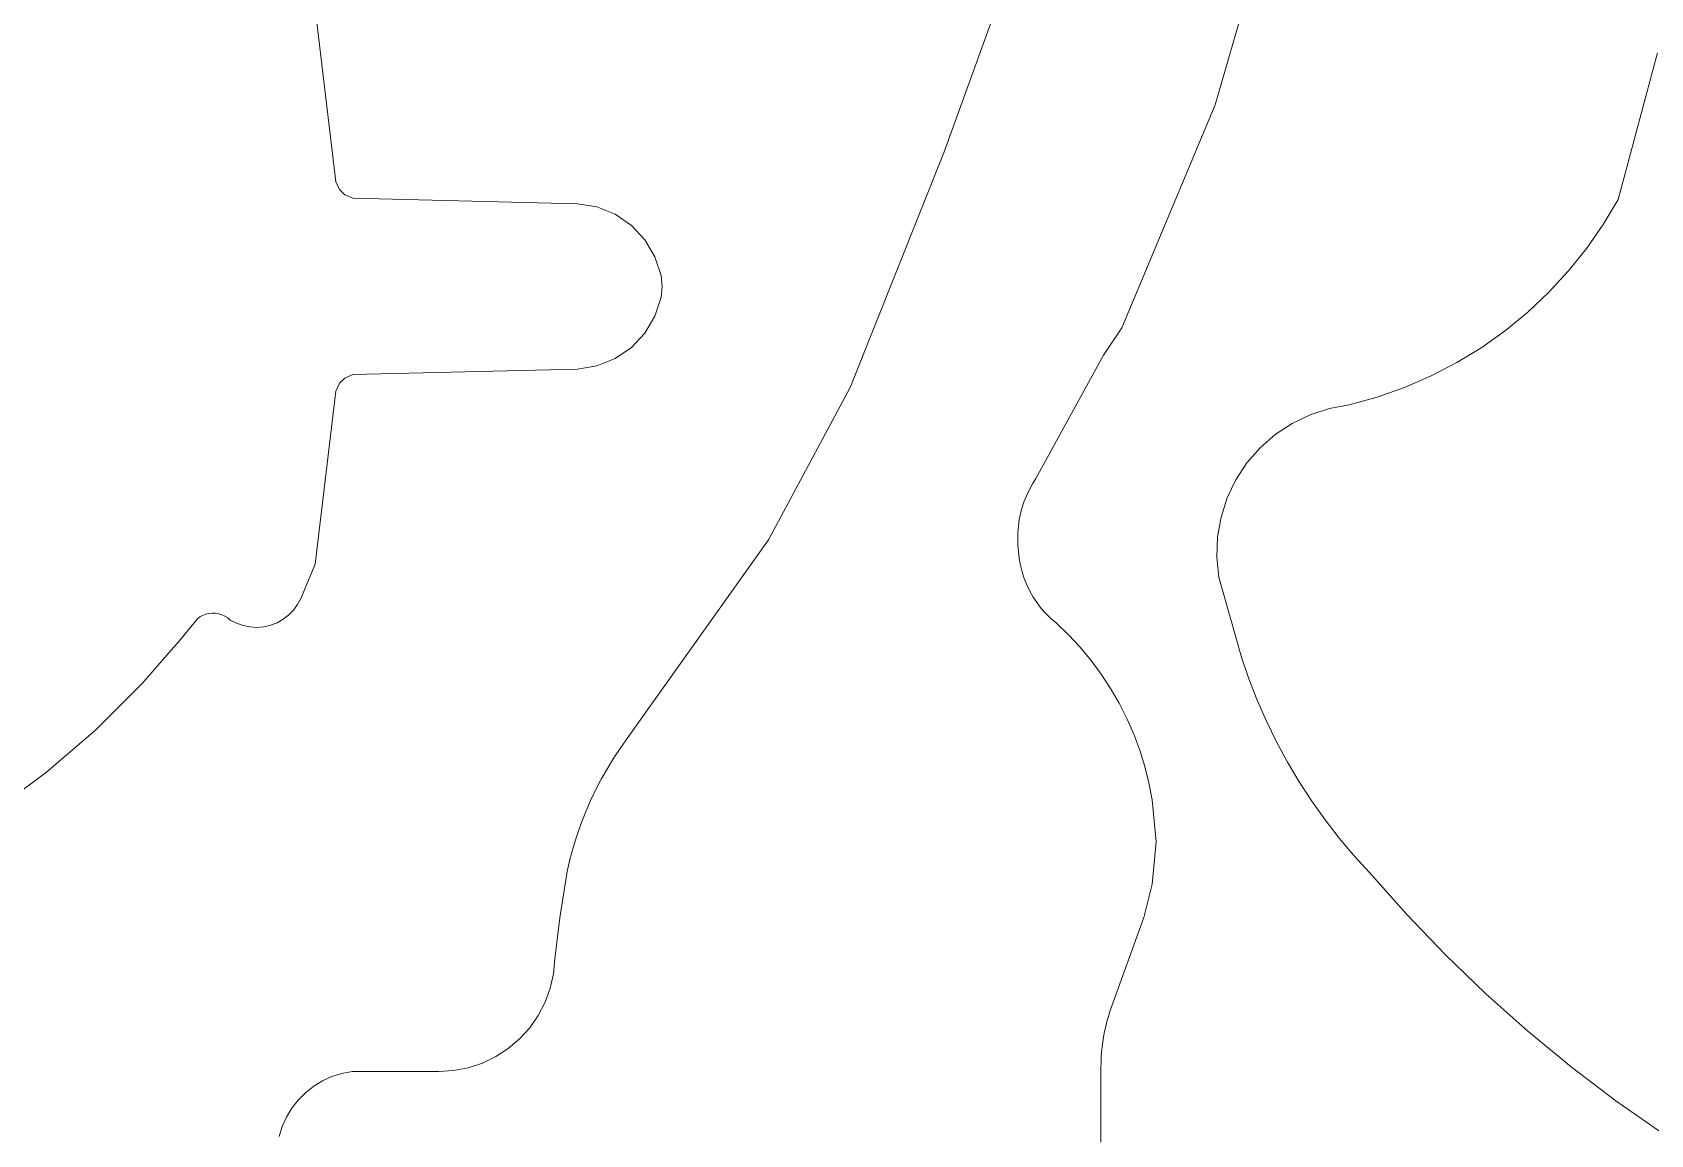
# Model space of a CAD drawing. Header units: millimetres. Extents: x -233 to 120, y -19 to 188.
# Drawn here: x -129.7 to -78.2, y 54.6 to 89.7 of the extents above; entities that cross this region are included whole.
import ezdxf

# ---------------------------------------------------------------- set-up
doc = ezdxf.new("R2010")
doc.units = ezdxf.units.MM
doc.header["$MEASUREMENT"] = 0
doc.layers.add('Layer 1', color=7, linetype='Continuous')

msp = doc.modelspace()

# ---------------------------------------------------------------- linework, layer by layer
at = {"layer": 'Layer 1', "lineweight": 9}
for points in [[(-95.7774, 99.3975), (-95.7774, 99.3975), (-100.6524, 85.8975), (-100.6524, 85.8975)], [(-92.0274, 87.3975), (-92.0274, 87.3975), (-89.4223, 96.3931), (-89.4223, 96.3931)], [(-120.0326, 84.9455), (-120.0326, 84.9455), (-120.6905, 90.4646), (-120.6905, 90.4646)], [(-77.9436, 89.0487), (-77.9436, 89.0487), (-79.1931, 84.3856), (-79.1931, 84.3856)], [(-95.0015, 80.2927), (-95.0015, 80.2927), (-92.0274, 87.3975), (-92.0274, 87.3975)], [(-100.6524, 85.8975), (-100.6524, 85.8975), (-103.6524, 78.3975), (-103.6524, 78.3975)], [(-119.9134, 84.6999), (-119.9134, 84.6999), (-120.0326, 84.9455), (-120.0326, 84.9455)], [(-119.7453, 84.5319), (-119.7453, 84.5319), (-119.9134, 84.6999), (-119.9134, 84.6999)], [(-119.7453, 84.5319), (-119.7453, 84.5319), (-119.4923, 84.4242), (-119.4923, 84.4242)], [(-112.3358, 84.2481), (-112.3358, 84.2481), (-119.4923, 84.4242), (-119.4923, 84.4242)], [(-111.7162, 84.1463), (-111.7162, 84.1463), (-112.3358, 84.2481), (-112.3358, 84.2481)], [(-111.1334, 83.9124), (-111.1334, 83.9124), (-111.7162, 84.1463), (-111.7162, 84.1463)], [(-79.6663, 83.5912), (-79.6663, 83.5912), (-79.1931, 84.3856), (-79.1931, 84.3856)], [(-110.6152, 83.5577), (-110.6152, 83.5577), (-111.1334, 83.9124), (-111.1334, 83.9124)], [(-110.1864, 83.0991), (-110.1864, 83.0991), (-110.6152, 83.5577), (-110.6152, 83.5577)], [(-80.1934, 82.8314), (-80.1934, 82.8314), (-79.6663, 83.5912), (-79.6663, 83.5912)], [(-109.8672, 82.5583), (-109.8672, 82.5583), (-110.1864, 83.0991), (-110.1864, 83.0991)], [(-109.673, 81.9611), (-109.673, 81.9611), (-109.8672, 82.5583), (-109.8672, 82.5583)], [(-80.7719, 82.1099), (-80.7719, 82.1099), (-80.1934, 82.8314), (-80.1934, 82.8314)], [(-109.6398, 81.6146), (-109.6398, 81.6146), (-109.673, 81.9611), (-109.673, 81.9611)], [(-81.399, 81.4302), (-81.399, 81.4302), (-80.7719, 82.1099), (-80.7719, 82.1099)], [(-109.6398, 81.6146), (-109.6398, 81.6146), (-109.673, 81.268), (-109.673, 81.268)], [(-82.0716, 80.7957), (-82.0716, 80.7957), (-81.399, 81.4302), (-81.399, 81.4302)], [(-109.673, 81.268), (-109.673, 81.268), (-109.8672, 80.6709), (-109.8672, 80.6709)], [(-109.8672, 80.6709), (-109.8672, 80.6709), (-110.1864, 80.1301), (-110.1864, 80.1301)], [(-82.7866, 80.2092), (-82.7866, 80.2092), (-82.0716, 80.7957), (-82.0716, 80.7957)], [(-110.1864, 80.1301), (-110.1864, 80.1301), (-110.6152, 79.6714), (-110.6152, 79.6714)], [(-95.5784, 79.4273), (-95.5784, 79.4273), (-95.0015, 80.2927), (-95.0015, 80.2927)], [(-83.5404, 79.6736), (-83.5404, 79.6736), (-82.7866, 80.2092), (-82.7866, 80.2092)], [(-110.6152, 79.6714), (-110.6152, 79.6714), (-111.1334, 79.3167), (-111.1334, 79.3167)], [(-97.7349, 75.501), (-97.7349, 75.501), (-95.5784, 79.4273), (-95.5784, 79.4273)], [(-84.3296, 79.1916), (-84.3296, 79.1916), (-83.5404, 79.6736), (-83.5404, 79.6736)], [(-112.3358, 78.9811), (-112.3358, 78.9811), (-119.4923, 78.8049), (-119.4923, 78.8049)], [(-111.7162, 79.0829), (-111.7162, 79.0829), (-112.3358, 78.9811), (-112.3358, 78.9811)], [(-111.1334, 79.3167), (-111.1334, 79.3167), (-111.7162, 79.0829), (-111.7162, 79.0829)], [(-85.1502, 78.7654), (-85.1502, 78.7654), (-84.3296, 79.1916), (-84.3296, 79.1916)], [(-119.9134, 78.5292), (-119.9134, 78.5292), (-120.0326, 78.2836), (-120.0326, 78.2836)], [(-119.7453, 78.6973), (-119.7453, 78.6973), (-119.9134, 78.5292), (-119.9134, 78.5292)], [(-119.7453, 78.6973), (-119.7453, 78.6973), (-119.4923, 78.8049), (-119.4923, 78.8049)], [(-103.6524, 78.3975), (-103.6524, 78.3975), (-106.2515, 73.5427), (-106.2515, 73.5427)], [(-86.8701, 78.0883), (-86.8701, 78.0883), (-85.9984, 78.397), (-85.9984, 78.397)], [(-85.9984, 78.397), (-85.9984, 78.397), (-85.1502, 78.7654), (-85.1502, 78.7654)], [(-120.0326, 78.2836), (-120.0326, 78.2836), (-120.6905, 72.7646), (-120.6905, 72.7646)], [(-87.7611, 77.8407), (-87.7611, 77.8407), (-88.3914, 77.7266), (-88.3914, 77.7266)], [(-87.7611, 77.8407), (-87.7611, 77.8407), (-86.8701, 78.0883), (-86.8701, 78.0883)], [(-89.0006, 77.5286), (-89.0006, 77.5286), (-89.5775, 77.2504), (-89.5775, 77.2504)], [(-88.3914, 77.7266), (-88.3914, 77.7266), (-89.0006, 77.5286), (-89.0006, 77.5286)], [(-90.1117, 76.897), (-90.1117, 76.897), (-90.5935, 76.4748), (-90.5935, 76.4748)], [(-89.5775, 77.2504), (-89.5775, 77.2504), (-90.1117, 76.897), (-90.1117, 76.897)], [(-90.5935, 76.4748), (-90.5935, 76.4748), (-91.014, 75.9916), (-91.014, 75.9916)], [(-91.014, 75.9916), (-91.014, 75.9916), (-91.3655, 75.4562), (-91.3655, 75.4562)], [(-97.9415, 75.15), (-97.9415, 75.15), (-97.8434, 75.3286), (-97.8434, 75.3286)], [(-97.8434, 75.3286), (-97.8434, 75.3286), (-97.7349, 75.501), (-97.7349, 75.501)], [(-91.3655, 75.4562), (-91.3655, 75.4562), (-91.6417, 74.8782), (-91.6417, 74.8782)], [(-98.1697, 74.5836), (-98.1697, 74.5836), (-98.105, 74.7768), (-98.105, 74.7768)], [(-98.105, 74.7768), (-98.105, 74.7768), (-98.0288, 74.9659), (-98.0288, 74.9659)], [(-98.0288, 74.9659), (-98.0288, 74.9659), (-97.9415, 75.15), (-97.9415, 75.15)], [(-91.6417, 74.8782), (-91.6417, 74.8782), (-91.8376, 74.2684), (-91.8376, 74.2684)], [(-98.2642, 74.1874), (-98.2642, 74.1874), (-98.2228, 74.3869), (-98.2228, 74.3869)], [(-98.2228, 74.3869), (-98.2228, 74.3869), (-98.1697, 74.5836), (-98.1697, 74.5836)], [(-91.8376, 74.2684), (-91.8376, 74.2684), (-91.9495, 73.6377), (-91.9495, 73.6377)], [(-98.316, 73.579), (-98.316, 73.579), (-98.3108, 73.7827), (-98.3108, 73.7827)], [(-98.3108, 73.7827), (-98.3108, 73.7827), (-98.2935, 73.9857), (-98.2935, 73.9857)], [(-98.2935, 73.9857), (-98.2935, 73.9857), (-98.2642, 74.1874), (-98.2642, 74.1874)], [(-106.2515, 73.5427), (-106.2515, 73.5427), (-110.727, 67.248), (-110.727, 67.248)], [(-98.309, 73.3754), (-98.309, 73.3754), (-98.316, 73.579), (-98.316, 73.579)], [(-98.2899, 73.1725), (-98.2899, 73.1725), (-98.309, 73.3754), (-98.309, 73.3754)], [(-91.9495, 73.6377), (-91.9495, 73.6377), (-91.9755, 72.9977), (-91.9755, 72.9977)], [(-120.6905, 72.7646), (-120.6905, 72.7646), (-121.1405, 71.6771), (-121.1405, 71.6771)], [(-98.2674, 72.953), (-98.2674, 72.953), (-98.2899, 73.1725), (-98.2899, 73.1725)], [(-98.2297, 72.7356), (-98.2297, 72.7356), (-98.2674, 72.953), (-98.2674, 72.953)], [(-98.1769, 72.5213), (-98.1769, 72.5213), (-98.2297, 72.7356), (-98.2297, 72.7356)], [(-91.9755, 72.9977), (-91.9755, 72.9977), (-91.9149, 72.36), (-91.9149, 72.36)], [(-98.1093, 72.3112), (-98.1093, 72.3112), (-98.1769, 72.5213), (-98.1769, 72.5213)], [(-98.0272, 72.1064), (-98.0272, 72.1064), (-98.1093, 72.3112), (-98.1093, 72.3112)], [(-91.9149, 72.36), (-91.9149, 72.36), (-91.3957, 70.5138), (-91.3957, 70.5138)], [(-121.1405, 71.6771), (-121.1405, 71.6771), (-121.2462, 71.4825), (-121.2462, 71.4825)], [(-97.9312, 71.9077), (-97.9312, 71.9077), (-98.0272, 72.1064), (-98.0272, 72.1064)], [(-97.8215, 71.7163), (-97.8215, 71.7163), (-97.9312, 71.9077), (-97.9312, 71.9077)], [(-97.6987, 71.5329), (-97.6987, 71.5329), (-97.8215, 71.7163), (-97.8215, 71.7163)], [(-124.3663, 71.0871), (-124.3663, 71.0871), (-124.2739, 71.1388), (-124.2739, 71.1388)], [(-124.2739, 71.1388), (-124.2739, 71.1388), (-124.1754, 71.1777), (-124.1754, 71.1777)], [(-124.1754, 71.1777), (-124.1754, 71.1777), (-124.0725, 71.2028), (-124.0725, 71.2028)], [(-124.0725, 71.2028), (-124.0725, 71.2028), (-123.9671, 71.2138), (-123.9671, 71.2138)], [(-123.9671, 71.2138), (-123.9671, 71.2138), (-123.8612, 71.2104), (-123.8612, 71.2104)], [(-123.8612, 71.2104), (-123.8612, 71.2104), (-123.7568, 71.1928), (-123.7568, 71.1928)], [(-123.7568, 71.1928), (-123.7568, 71.1928), (-123.6557, 71.1612), (-123.6557, 71.1612)], [(-123.6557, 71.1612), (-123.6557, 71.1612), (-123.5598, 71.1162), (-123.5598, 71.1162)], [(-121.534, 71.1473), (-121.534, 71.1473), (-121.7104, 71.0133), (-121.7104, 71.0133)], [(-121.3783, 71.3047), (-121.3783, 71.3047), (-121.534, 71.1473), (-121.534, 71.1473)], [(-121.2462, 71.4825), (-121.2462, 71.4825), (-121.3783, 71.3047), (-121.3783, 71.3047)], [(-97.5635, 71.3585), (-97.5635, 71.3585), (-97.6987, 71.5329), (-97.6987, 71.5329)], [(-97.4165, 71.194), (-97.4165, 71.194), (-97.5635, 71.3585), (-97.5635, 71.3585)], [(-97.2584, 71.04), (-97.2584, 71.04), (-97.4165, 71.194), (-97.4165, 71.194)], [(-124.4509, 71.0232), (-124.4509, 71.0232), (-124.9774, 70.3729), (-124.9774, 70.3729)], [(-124.4509, 71.0232), (-124.4509, 71.0232), (-124.3663, 71.0871), (-124.3663, 71.0871)], [(-123.5598, 71.1162), (-123.5598, 71.1162), (-123.4709, 71.0586), (-123.4709, 71.0586)], [(-123.4709, 71.0586), (-123.4709, 71.0586), (-123.3905, 70.9896), (-123.3905, 70.9896)], [(-123.1941, 70.8873), (-123.1941, 70.8873), (-123.3905, 70.9896), (-123.3905, 70.9896)], [(-122.9852, 70.8137), (-122.9852, 70.8137), (-123.1941, 70.8873), (-123.1941, 70.8873)], [(-122.7681, 70.7702), (-122.7681, 70.7702), (-122.9852, 70.8137), (-122.9852, 70.8137)], [(-122.547, 70.7577), (-122.547, 70.7577), (-122.7681, 70.7702), (-122.7681, 70.7702)], [(-122.3263, 70.7765), (-122.3263, 70.7765), (-122.547, 70.7577), (-122.547, 70.7577)], [(-122.1105, 70.8261), (-122.1105, 70.8261), (-122.3263, 70.7765), (-122.3263, 70.7765)], [(-121.9038, 70.9056), (-121.9038, 70.9056), (-122.1105, 70.8261), (-122.1105, 70.8261)], [(-121.7104, 71.0133), (-121.7104, 71.0133), (-121.9038, 70.9056), (-121.9038, 70.9056)], [(-97.0899, 70.8975), (-97.0899, 70.8975), (-97.2584, 71.04), (-97.2584, 71.04)], [(-96.698, 70.5204), (-96.698, 70.5204), (-97.0899, 70.8975), (-97.0899, 70.8975)], [(-124.9774, 70.3729), (-124.9774, 70.3729), (-126.2034, 68.9555), (-126.2034, 68.9555)], [(-96.3277, 70.122), (-96.3277, 70.122), (-96.698, 70.5204), (-96.698, 70.5204)], [(-95.9802, 69.7036), (-95.9802, 69.7036), (-96.3277, 70.122), (-96.3277, 70.122)], [(-91.3957, 70.5138), (-91.3957, 70.5138), (-91.1873, 69.8123), (-91.1873, 69.8123)], [(-95.6567, 69.2664), (-95.6567, 69.2664), (-95.9802, 69.7036), (-95.9802, 69.7036)], [(-91.1873, 69.8123), (-91.1873, 69.8123), (-90.9502, 69.12), (-90.9502, 69.12)], [(-95.358, 68.8119), (-95.358, 68.8119), (-95.6567, 69.2664), (-95.6567, 69.2664)], [(-90.9502, 69.12), (-90.9502, 69.12), (-90.6849, 68.438), (-90.6849, 68.438)], [(-126.2034, 68.9555), (-126.2034, 68.9555), (-127.6707, 67.4937), (-127.6707, 67.4937)], [(-95.0852, 68.3413), (-95.0852, 68.3413), (-95.358, 68.8119), (-95.358, 68.8119)], [(-94.839, 67.8563), (-94.839, 67.8563), (-95.0852, 68.3413), (-95.0852, 68.3413)], [(-90.6849, 68.438), (-90.6849, 68.438), (-90.3918, 67.7675), (-90.3918, 67.7675)], [(-94.6204, 67.3583), (-94.6204, 67.3583), (-94.839, 67.8563), (-94.839, 67.8563)], [(-90.3918, 67.7675), (-90.3918, 67.7675), (-90.0714, 67.1096), (-90.0714, 67.1096)], [(-127.6707, 67.4937), (-127.6707, 67.4937), (-129.2422, 66.1446), (-129.2422, 66.1446)], [(-110.727, 67.248), (-110.727, 67.248), (-110.9569, 66.929), (-110.9569, 66.929)], [(-94.4298, 66.8489), (-94.4298, 66.8489), (-94.6204, 67.3583), (-94.6204, 67.3583)], [(-90.0714, 67.1096), (-90.0714, 67.1096), (-89.7242, 66.4654), (-89.7242, 66.4654)], [(-111.1753, 66.602), (-111.1753, 66.602), (-111.3817, 66.2672), (-111.3817, 66.2672)], [(-110.9569, 66.929), (-110.9569, 66.929), (-111.1753, 66.602), (-111.1753, 66.602)], [(-94.268, 66.3296), (-94.268, 66.3296), (-94.4298, 66.8489), (-94.4298, 66.8489)], [(-129.2422, 66.1446), (-129.2422, 66.1446), (-130.9093, 64.9156), (-130.9093, 64.9156)], [(-111.3817, 66.2672), (-111.3817, 66.2672), (-111.576, 65.9253), (-111.576, 65.9253)], [(-94.1355, 65.8021), (-94.1355, 65.8021), (-94.268, 66.3296), (-94.268, 66.3296)], [(-89.7242, 66.4654), (-89.7242, 66.4654), (-89.3508, 65.836), (-89.3508, 65.836)], [(-111.7578, 65.5766), (-111.7578, 65.5766), (-111.927, 65.2216), (-111.927, 65.2216)], [(-111.576, 65.9253), (-111.576, 65.9253), (-111.7578, 65.5766), (-111.7578, 65.5766)], [(-94.0326, 65.2681), (-94.0326, 65.2681), (-94.1355, 65.8021), (-94.1355, 65.8021)], [(-89.3508, 65.836), (-89.3508, 65.836), (-88.9519, 65.2225), (-88.9519, 65.2225)], [(-111.927, 65.2216), (-111.927, 65.2216), (-112.0833, 64.8607), (-112.0833, 64.8607)], [(-93.9035, 63.9294), (-93.9035, 63.9294), (-94.0326, 65.2681), (-94.0326, 65.2681)], [(-88.9519, 65.2225), (-88.9519, 65.2225), (-88.5282, 64.6259), (-88.5282, 64.6259)], [(-112.2265, 64.4944), (-112.2265, 64.4944), (-112.3564, 64.1232), (-112.3564, 64.1232)], [(-112.0833, 64.8607), (-112.0833, 64.8607), (-112.2265, 64.4944), (-112.2265, 64.4944)], [(-88.5282, 64.6259), (-88.5282, 64.6259), (-88.0802, 64.0472), (-88.0802, 64.0472)], [(-112.3564, 64.1232), (-112.3564, 64.1232), (-112.4729, 63.7476), (-112.4729, 63.7476)], [(-94.0326, 62.5769), (-94.0326, 62.5769), (-93.9035, 63.9294), (-93.9035, 63.9294)], [(-88.0802, 64.0472), (-88.0802, 64.0472), (-87.6089, 63.4874), (-87.6089, 63.4874)], [(-112.4729, 63.7476), (-112.4729, 63.7476), (-112.5758, 63.368), (-112.5758, 63.368)], [(-87.6089, 63.4874), (-87.6089, 63.4874), (-87.1149, 62.9475), (-87.1149, 62.9475)], [(-112.6649, 62.985), (-112.6649, 62.985), (-112.8921, 61.5033), (-112.8921, 61.5033)], [(-112.5758, 63.368), (-112.5758, 63.368), (-112.6649, 62.985), (-112.6649, 62.985)], [(-87.1149, 62.9475), (-87.1149, 62.9475), (-85.9279, 61.613), (-85.9279, 61.613)], [(-94.2973, 61.5181), (-94.2973, 61.5181), (-94.0326, 62.5769), (-94.0326, 62.5769)], [(-112.8921, 61.5033), (-112.8921, 61.5033), (-113.0535, 60.2004), (-113.0535, 60.2004)], [(-95.3248, 58.6758), (-95.3248, 58.6758), (-94.2973, 61.5181), (-94.2973, 61.5181)], [(-85.9279, 61.613), (-85.9279, 61.613), (-84.69, 60.3255), (-84.69, 60.3255)], [(-84.69, 60.3255), (-84.69, 60.3255), (-83.4031, 59.0871), (-83.4031, 59.0871)], [(-113.0984, 59.7275), (-113.0984, 59.7275), (-113.0535, 60.2004), (-113.0535, 60.2004)], [(-113.2034, 59.2642), (-113.2034, 59.2642), (-113.0984, 59.7275), (-113.0984, 59.7275)], [(-113.5861, 58.3968), (-113.5861, 58.3968), (-113.3669, 58.8182), (-113.3669, 58.8182)], [(-113.3669, 58.8182), (-113.3669, 58.8182), (-113.2034, 59.2642), (-113.2034, 59.2642)], [(-83.4031, 59.0871), (-83.4031, 59.0871), (-82.0691, 57.8995), (-82.0691, 57.8995)], [(-113.8574, 58.007), (-113.8574, 58.007), (-113.5861, 58.3968), (-113.5861, 58.3968)], [(-95.428, 58.3623), (-95.428, 58.3623), (-95.4728, 58.2034), (-95.4728, 58.2034)], [(-95.3787, 58.5198), (-95.3787, 58.5198), (-95.428, 58.3623), (-95.428, 58.3623)], [(-95.3248, 58.6758), (-95.3248, 58.6758), (-95.3787, 58.5198), (-95.3787, 58.5198)], [(-114.1765, 57.6551), (-114.1765, 57.6551), (-113.8574, 58.007), (-113.8574, 58.007)], [(-95.5793, 57.72), (-95.5793, 57.72), (-95.6054, 57.557), (-95.6054, 57.557)], [(-95.5484, 57.8821), (-95.5484, 57.8821), (-95.5793, 57.72), (-95.5793, 57.72)], [(-95.5129, 58.0433), (-95.5129, 58.0433), (-95.5484, 57.8821), (-95.5484, 57.8821)], [(-95.4728, 58.2034), (-95.4728, 58.2034), (-95.5129, 58.0433), (-95.5129, 58.0433)], [(-82.0691, 57.8995), (-82.0691, 57.8995), (-80.6901, 56.7645), (-80.6901, 56.7645)], [(-114.9358, 57.0875), (-114.9358, 57.0875), (-114.5379, 57.3469), (-114.5379, 57.3469)], [(-114.1765, 57.6551), (-114.1765, 57.6551), (-114.5379, 57.3469), (-114.5379, 57.3469)], [(-95.6435, 57.2291), (-95.6435, 57.2291), (-95.6554, 57.0645), (-95.6554, 57.0645)], [(-95.6268, 57.3933), (-95.6268, 57.3933), (-95.6435, 57.2291), (-95.6435, 57.2291)], [(-95.6054, 57.557), (-95.6054, 57.557), (-95.6268, 57.3933), (-95.6268, 57.3933)], [(-116.2807, 56.6404), (-116.2807, 56.6404), (-115.8145, 56.7313), (-115.8145, 56.7313)], [(-115.8145, 56.7313), (-115.8145, 56.7313), (-115.3637, 56.8812), (-115.3637, 56.8812)], [(-115.3637, 56.8812), (-115.3637, 56.8812), (-114.9358, 57.0875), (-114.9358, 57.0875)], [(-95.6626, 56.8996), (-95.6626, 56.8996), (-95.6649, 56.7346), (-95.6649, 56.7346)], [(-95.6649, 54.36), (-95.6649, 54.36), (-95.6649, 56.7346), (-95.6649, 56.7346)], [(-95.6554, 57.0645), (-95.6554, 57.0645), (-95.6626, 56.8996), (-95.6626, 56.8996)], [(-80.6901, 56.7645), (-80.6901, 56.7645), (-79.268, 55.684), (-79.268, 55.684)], [(-120.7361, 56.1428), (-120.7361, 56.1428), (-120.454, 56.3142), (-120.454, 56.3142)], [(-120.454, 56.3142), (-120.454, 56.3142), (-120.1532, 56.4505), (-120.1532, 56.4505)], [(-120.1532, 56.4505), (-120.1532, 56.4505), (-119.8383, 56.5495), (-119.8383, 56.5495)], [(-119.8383, 56.5495), (-119.8383, 56.5495), (-119.5137, 56.61), (-119.5137, 56.61)], [(-116.7547, 56.61), (-116.7547, 56.61), (-119.5137, 56.61), (-119.5137, 56.61)], [(-116.7547, 56.61), (-116.7547, 56.61), (-116.2807, 56.6404), (-116.2807, 56.6404)], [(-121.4319, 55.4447), (-121.4319, 55.4447), (-121.2287, 55.7049), (-121.2287, 55.7049)], [(-121.2287, 55.7049), (-121.2287, 55.7049), (-120.9956, 55.9387), (-120.9956, 55.9387)], [(-120.7361, 56.1428), (-120.7361, 56.1428), (-120.9956, 55.9387), (-120.9956, 55.9387)], [(-79.268, 55.684), (-79.268, 55.684), (-77.8051, 54.6594), (-77.8051, 54.6594)], [(-121.6024, 55.162), (-121.6024, 55.162), (-121.7376, 54.8608), (-121.7376, 54.8608)], [(-121.6024, 55.162), (-121.6024, 55.162), (-121.4319, 55.4447), (-121.4319, 55.4447)], [(-121.8357, 54.5455), (-121.8357, 54.5455), (-121.7376, 54.8608), (-121.7376, 54.8608)]]:
    msp.add_open_spline(points, degree=3, dxfattribs=at)

doc.saveas('drawing.dxf')
